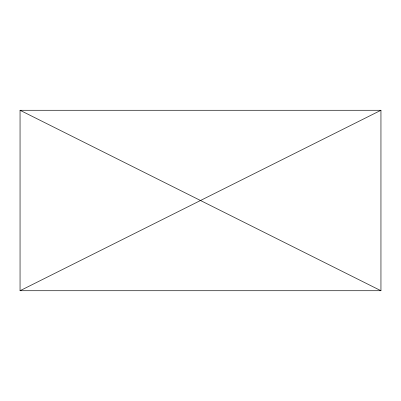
<?xml version="1.0" encoding="UTF-8"?>
<svg xmlns="http://www.w3.org/2000/svg" width="401" height="401" viewBox="0 0 401 401"><rect width="100%" height="100%" fill="white"/><g stroke="black" fill="none" stroke-linecap="round" stroke-linejoin="round"><path stroke-width="0.6" d="M20.05 290.725L380.95 110.275L380.95 290.725L20.05 290.725L20.05 110.275L380.95 110.275M20.05 110.275L380.95 290.725"/></g></svg>
